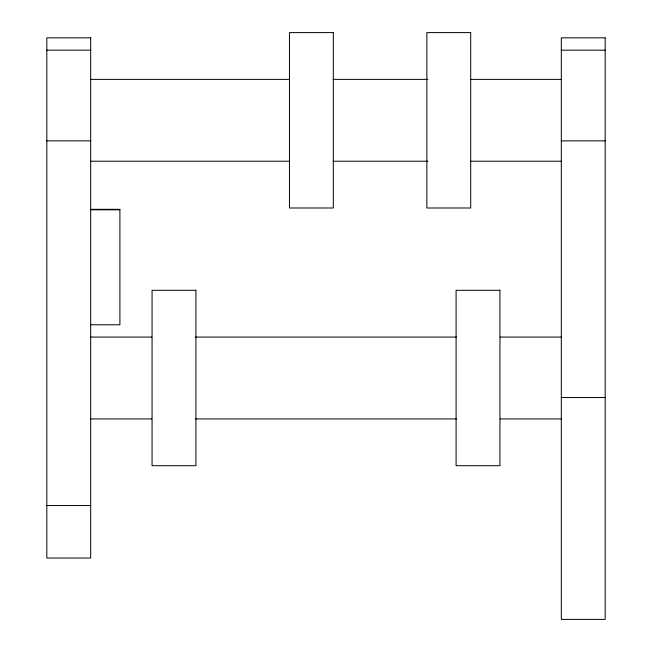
<?xml version="1.0" encoding="UTF-8"?>
<svg xmlns="http://www.w3.org/2000/svg" width="652" height="652" viewBox="0 0 652 652"><rect width="100%" height="100%" fill="white"/><g stroke="black" fill="none" stroke-linecap="round" stroke-linejoin="round"><path stroke-width="0.98" d="M46.822 50.171L90.677 50.171M561.323 50.171L605.178 50.171M90.677 79.373L289.325 79.373M333.131 79.373L427.875 79.373M470.662 79.373L561.323 79.373M46.822 140.873L90.677 140.873M561.323 140.873L605.178 140.873M90.677 161.223L289.325 161.223M333.131 161.223L427.875 161.223M470.662 161.223L561.323 161.223M90.677 209.333L119.903 209.333L119.903 324.777L90.677 324.777M90.677 209.805L119.903 209.805M90.677 337.068L151.794 337.068M195.6 337.068L456.4 337.068M500.206 337.068L561.323 337.068M561.323 397.533L605.178 397.533M90.677 418.926L151.794 418.926M195.6 418.926L456.4 418.926M500.206 418.926L561.323 418.926M46.822 505.536L90.677 505.536M333.311 32.6L289.455 32.6L289.455 207.996L333.311 207.996L333.311 32.6M470.703 32.6L426.856 32.6L426.856 207.996L470.703 207.996L470.703 32.6M90.677 37.832L46.822 37.832L46.822 558.03L90.677 558.03L90.677 37.832M605.178 37.832L561.323 37.832L561.323 619.4L605.178 619.4L605.178 37.832M195.91 290.295L152.063 290.295L152.063 465.699L195.91 465.699L195.91 290.295M499.937 290.295L456.09 290.295L456.09 465.699L499.937 465.699L499.937 290.295"/></g></svg>
